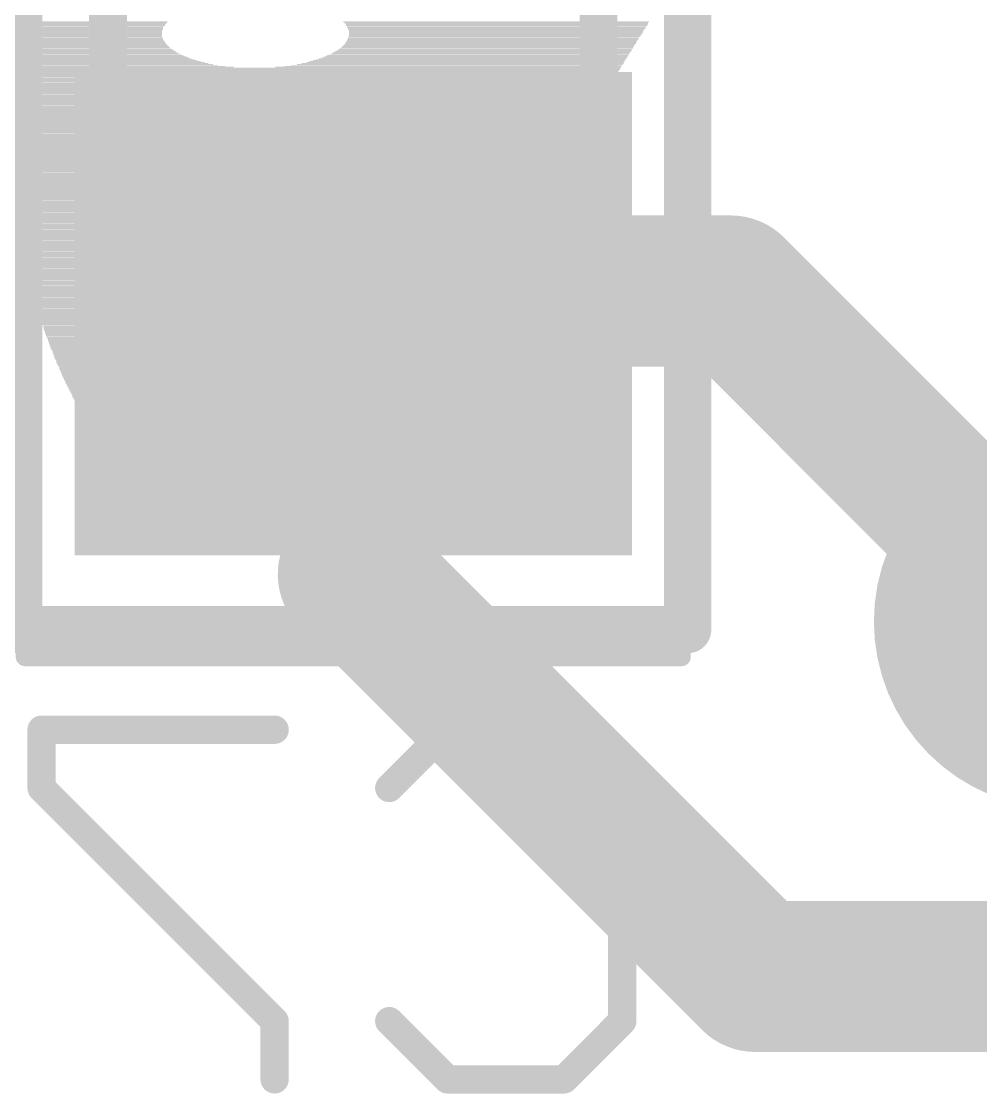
# Model space of a CAD drawing. Extents: x -0.1 to 32.1, y -0.1 to 23.1.
# Drawn here: x 8.124 to 10.705, y 17.272 to 20.156 of the extents above; entities that cross this region are included whole.
import ezdxf

# ---------------------------------------------------------------- set-up
doc = ezdxf.new("R2010")
doc.units = 0
for name, color, linetype in [('16', 132, 'CONTINUOUS'), ('18', 110, 'CONTINUOUS'), ('21', 40, 'CONTINUOUS'), ('22', 6, 'CONTINUOUS'), ('40', 132, 'CONTINUOUS'), ('52', 253, 'CONTINUOUS')]:
    doc.layers.add(name, color=color, linetype=linetype)

# ---------------------------------------------------------------- blocks, each defined once
blk = doc.blocks.new('RECT')
blk.add_solid([(-0.5, -0.5), (0.5, -0.5), (-0.5, 0.5), (0.5, 0.5)])
blk = doc.blocks.new('ROUNDV')
at = {"const_width": 0.5}
blk.add_lwpolyline([(0, -0.25, 1), (0, 0.25, 1), (0, -0.25)], format="xyb", dxfattribs=at)

msp = doc.modelspace()

# ---------------------------------------------------------------- linework, layer by layer
at = {"layer": '16'}
for points, const_width in [([(10.033, 19.431), (9.078, 19.431)], 0.4064), ([(10.922, 18.542), (10.033, 19.431)], 0.4064), ([(9.078, 19.431), (9.017, 19.37)], 0.254), ([(9.017, 19.37), (9.017, 18.669)], 0.254), ([(9.017, 18.669), (10.099, 17.587)], 0.4064), ([(10.099, 17.587), (12.2889, 17.587)], 0.4064)]:
    msp.add_lwpolyline(points, dxfattribs=dict(at, const_width=const_width))
for points, const_width in [([(9.078, 19.5326, 1), (9.078, 19.3294)], 0.2032), ([(10.1048, 19.5028, 1), (9.9612, 19.3592)], 0.2032), ([(10.033, 19.3294, 1), (10.033, 19.5326)], 0.2032), ([(9.1229, 19.3861, 1), (9.0331, 19.4759)], 0.127), ([(9.0805, 19.37, 1), (8.9535, 19.37)], 0.127), ([(8.9721, 19.4149, 1), (9.0619, 19.3251)], 0.127), ([(9.0888, 18.7408, 1), (8.9452, 18.5972)], 0.2032), ([(8.9535, 18.669, 1), (9.0805, 18.669)], 0.127), ([(10.099, 17.6886, 1), (10.099, 17.4854)], 0.2032), ([(10.0272, 17.5152, 1), (10.1708, 17.6588)], 0.2032)]:
    msp.add_lwpolyline(points, format="xyb", dxfattribs=dict(at, const_width=const_width))
at = {"layer": '22'}
for points, const_width in [([(8.117, 22.12), (8.117, 18.52)], 0.127), ([(9.917, 18.52), (9.917, 22.12)], 0.127), ([(8.117, 18.52), (9.917, 18.52)], 0.127), ([(8.8054, 18.2507), (8.1783, 18.2507)], 0.0762), ([(8.1783, 18.2507), (8.1783, 18.0939)], 0.0762), ([(9.1138, 18.0939), (9.2706, 18.2507)], 0.0762), ([(9.2706, 18.2507), (9.5841, 18.2507)], 0.0762), ([(9.5841, 18.2507), (9.7409, 18.0939)], 0.0762), ([(8.1783, 18.0939), (8.8054, 17.4669)], 0.0762), ([(9.7409, 18.0939), (9.7409, 17.4669)], 0.0762), ([(8.8054, 17.4669), (8.8054, 17.3101)], 0.0762), ([(9.2706, 17.3101), (9.1138, 17.4669)], 0.0762), ([(9.7409, 17.4669), (9.5841, 17.3101)], 0.0762), ([(9.5841, 17.3101), (9.2706, 17.3101)], 0.0762)]:
    msp.add_lwpolyline(points, dxfattribs=dict(at, const_width=const_width))
for points, const_width in [([(8.117, 18.5517, 1), (8.117, 18.4883)], 0.0635), ([(9.917, 18.4883, 1), (9.917, 18.5517)], 0.0635), ([(8.0853, 18.52, 1), (8.1488, 18.52)], 0.0635), ([(9.8852, 18.52, 1), (9.9488, 18.52)], 0.0635), ([(8.1783, 18.2698, 1), (8.1783, 18.2317)], 0.0381), ([(8.1974, 18.2507, 1), (8.1593, 18.2507)], 0.0381), ([(8.8054, 18.2317, 1), (8.8054, 18.2698)], 0.0381), ([(9.2706, 18.2698, 1), (9.2706, 18.2317)], 0.0381), ([(9.2841, 18.2372, 1), (9.2571, 18.2642)], 0.0381), ([(9.5976, 18.2642, 1), (9.5707, 18.2372)], 0.0381), ([(9.5841, 18.2317, 1), (9.5841, 18.2698)], 0.0381), ([(8.1918, 18.1074, 1), (8.1648, 18.0805)], 0.0381), ([(8.1593, 18.0939, 1), (8.1974, 18.0939)], 0.0381), ([(9.1004, 18.1074, 1), (9.1273, 18.0805)], 0.0381), ([(9.7599, 18.0939, 1), (9.7218, 18.0939)], 0.0381), ([(9.7274, 18.0805, 1), (9.7544, 18.1074)], 0.0381), ([(8.8244, 17.4669, 1), (8.7863, 17.4669)], 0.0381), ([(8.7919, 17.4534, 1), (8.8189, 17.4803)], 0.0381), ([(9.1273, 17.4803, 1), (9.1004, 17.4534)], 0.0381), ([(9.7218, 17.4669, 1), (9.7599, 17.4669)], 0.0381), ([(9.7544, 17.4534, 1), (9.7274, 17.4803)], 0.0381), ([(9.2706, 17.3292, 1), (9.2706, 17.2911)], 0.0381), ([(9.2571, 17.2966, 1), (9.2841, 17.3236)], 0.0381), ([(9.5707, 17.3236, 1), (9.5976, 17.2966)], 0.0381), ([(9.5841, 17.2911, 1), (9.5841, 17.3292)], 0.0381), ([(8.7863, 17.3101, 1), (8.8244, 17.3101)], 0.0381)]:
    msp.add_lwpolyline(points, format="xyb", dxfattribs=dict(at, const_width=const_width))
at = {"layer": '40', "const_width": 0.0508}
for points in [[(8.134, 22.193), (8.134, 18.447)], [(9.9, 18.447), (9.9, 22.193)], [(8.134, 18.447), (9.9, 18.447)]]:
    msp.add_lwpolyline(points, dxfattribs=at)
at = {"layer": '40', "const_width": 0.0254}
for points in [[(8.134, 18.4597, 1), (8.134, 18.4343)], [(8.1213, 18.447, 1), (8.1467, 18.447)], [(9.8873, 18.447, 1), (9.9127, 18.447)], [(9.9, 18.4343, 1), (9.9, 18.4597)]]:
    msp.add_lwpolyline(points, format="xyb", dxfattribs=at)
at = {"layer": '52', "const_width": 0.1016}
for points in [[(8.357, 19.964), (8.357, 20.701)], [(9.677, 19.939), (9.677, 20.701)]]:
    msp.add_lwpolyline(points, dxfattribs=at)
at = {"layer": '52', "const_width": 0.0508}
for points in [[(8.3316, 19.964, 1), (8.3824, 19.964)], [(9.6516, 19.939, 1), (9.7024, 19.939)]]:
    msp.add_lwpolyline(points, format="xyb", dxfattribs=at)

# ---------------------------------------------------------------- block references
at = {"layer": '16', "xscale": 1.3, "yscale": 1.5, "rotation": 90}
msp.add_blockref('RECT', (9.017, 19.37), dxfattribs=at)
at = {"layer": '18', "xscale": 1.008, "yscale": 1.008}
msp.add_blockref('ROUNDV', (10.922, 18.542), dxfattribs=at)
msp.add_blockref('ROUNDV', (10.922, 18.542), dxfattribs=at)
at = {"layer": '21'}
for p, xscale, yscale in [((7.9869, 20.1548), 1.0616, 0.0024), ((7.987, 20.1523), 1.0566, 0.0026), ((7.9857, 20.1497), 1.054, 0.0024), ((7.9857, 20.1472), 1.049, 0.0026), ((7.9869, 20.1446), 1.0464, 0.0024), ((7.987, 20.1421), 1.0414, 0.0024), ((7.9869, 20.1396), 1.0362, 0.0026), ((7.9882, 20.137), 1.0336, 0.0024), ((7.9882, 20.1345), 1.0336, 0.0026), ((7.9882, 20.1319), 1.0286, 0.0024), ((9.4017, 20.1548), 0.8228, 0.0024), ((9.4017, 20.1523), 0.8178, 0.0026), ((9.403, 20.1497), 0.8152, 0.0024), ((9.403, 20.1472), 0.8102, 0.0026), ((9.403, 20.1446), 0.8102, 0.0024), ((9.403, 20.1421), 0.8052, 0.0024), ((9.4017, 20.1396), 0.8026, 0.0026), ((9.403, 20.137), 0.8, 0.0024), ((9.4017, 20.1345), 0.7974, 0.0026), ((9.4017, 20.1319), 0.7924, 0.0024), ((7.9895, 20.1294), 1.0262, 0.0024), ((7.9895, 20.1269), 1.0262, 0.0026), ((7.9908, 20.1243), 1.0236, 0.0024), ((7.9908, 20.1218), 1.0236, 0.0026), ((7.992, 20.1192), 1.021, 0.0024), ((7.992, 20.1167), 1.021, 0.0024), ((7.9933, 20.1142), 1.0184, 0.0026), ((7.9946, 20.1116), 1.021, 0.0024), ((7.9958, 20.1091), 1.0184, 0.0026), ((7.9958, 20.1065), 1.0184, 0.0024), ((7.9971, 20.104), 1.021, 0.0024), ((7.9996, 20.1015), 1.021, 0.0026), ((9.389, 20.1015), 0.7822, 0.0026), ((9.3916, 20.1065), 0.7824, 0.0024), ((9.3903, 20.104), 0.7798, 0.0024), ((9.3954, 20.1142), 0.7848, 0.0026), ((9.3941, 20.1116), 0.7822, 0.0024), ((9.3941, 20.1091), 0.7822, 0.0026), ((9.4017, 20.1294), 0.7924, 0.0024), ((9.4005, 20.1269), 0.79, 0.0026), ((9.4005, 20.1243), 0.79, 0.0024), ((9.3992, 20.1218), 0.7874, 0.0026), ((9.3979, 20.1192), 0.7848, 0.0024), ((9.3979, 20.1167), 0.7848, 0.0024), ((7.9996, 20.0989), 1.021, 0.0024), ((8.0009, 20.0964), 1.0236, 0.0026), ((8.0022, 20.0938), 1.0262, 0.0024), ((8.0047, 20.0913), 1.026, 0.0024), ((8.006, 20.0888), 1.0286, 0.0026), ((8.0073, 20.0862), 1.0312, 0.0024), ((8.0086, 20.0837), 1.0338, 0.0026), ((8.0111, 20.0811), 1.0388, 0.0024), ((8.0124, 20.0786), 1.0414, 0.0024), ((8.0149, 20.0761), 1.0464, 0.0026), ((8.0162, 20.0735), 1.049, 0.0024), ((9.3636, 20.0735), 0.7974, 0.0024), ((9.3675, 20.0761), 0.795, 0.0026), ((9.37, 20.0786), 0.79, 0.0024), ((9.3725, 20.0811), 0.7898, 0.0024), ((9.3751, 20.0837), 0.79, 0.0026), ((9.3776, 20.0862), 0.7848, 0.0024), ((9.3801, 20.0888), 0.7848, 0.0026), ((9.3814, 20.0913), 0.7822, 0.0024), ((9.3839, 20.0938), 0.7822, 0.0024), ((9.3865, 20.0989), 0.7822, 0.0024), ((9.3865, 20.0964), 0.7822, 0.0026), ((8.0416, 20.0507), 1.11, 0.0026), ((8.0466, 20.0481), 1.12, 0.0024), ((8.0517, 20.0456), 1.1302, 0.0026), ((8.025, 20.0634), 1.0718, 0.0026), ((8.0288, 20.0608), 1.0794, 0.0024), ((8.0314, 20.0583), 1.0846, 0.0026), ((8.0352, 20.0557), 1.0922, 0.0024), ((8.039, 20.0532), 1.0998, 0.0024), ((8.0187, 20.071), 1.054, 0.0026), ((8.0213, 20.0684), 1.0592, 0.0024), ((8.0238, 20.0659), 1.0642, 0.0024), ((9.3179, 20.0456), 0.8534, 0.0026), ((9.323, 20.0481), 0.8484, 0.0024), ((9.3281, 20.0507), 0.8382, 0.0026), ((9.3331, 20.0532), 0.833, 0.0024), ((9.3382, 20.0557), 0.828, 0.0024), ((9.3421, 20.0583), 0.8204, 0.0026), ((9.3471, 20.0608), 0.8152, 0.0024), ((9.351, 20.0634), 0.8128, 0.0026), ((9.3535, 20.0659), 0.8078, 0.0024), ((9.3586, 20.0684), 0.8026, 0.0024), ((9.3598, 20.071), 0.8, 0.0026), ((8.0556, 20.043), 1.143, 0.0024), ((8.0619, 20.0405), 1.1556, 0.0024), ((8.0683, 20.038), 1.1684, 0.0026), ((8.4099, 20.0354), 0.5258, 0.0024), ((8.4251, 20.0329), 0.541, 0.0026), ((8.9483, 20.0303), 1.5772, 0.0024), ((8.9483, 20.0278), 1.5722, 0.0024), ((8.9484, 20.0253), 1.5672, 0.0026), ((8.9496, 20.0227), 1.5646, 0.0024), ((8.9496, 20.0202), 1.5594, 0.0026), ((8.9509, 20.0176), 1.557, 0.0024), ((8.9496, 20.0151), 1.5544, 0.0024), ((9.2722, 20.0329), 0.9296, 0.0026), ((9.2862, 20.0354), 0.9068, 0.0024), ((9.2951, 20.038), 0.889, 0.0026), ((9.3039, 20.0405), 0.8762, 0.0024), ((9.3116, 20.043), 0.8662, 0.0024), ((8.9496, 20.0126), 1.5494, 0.0026), ((8.9496, 20.01), 1.5494, 0.0024), ((8.9496, 20.0075), 1.5442, 0.0026), ((8.9484, 20.0049), 1.5418, 0.0024), ((8.9484, 20.0024), 1.5418, 0.0024), ((8.9471, 19.9999), 1.5392, 0.0026), ((8.9483, 19.9973), 1.5366, 0.0024), ((8.9471, 19.9948), 1.5342, 0.0026), ((8.9458, 19.9922), 1.5316, 0.0024), ((8.9458, 19.9897), 1.5316, 0.0024), ((8.9445, 19.9872), 1.529, 0.0026), ((8.9318, 19.9567), 1.5188, 0.0026), ((8.9356, 19.9668), 1.5214, 0.0024), ((8.9356, 19.9643), 1.5214, 0.0024), ((8.9344, 19.9618), 1.519, 0.0026), ((8.9344, 19.9592), 1.519, 0.0024), ((8.9407, 19.9795), 1.5264, 0.0024), ((8.9407, 19.977), 1.5264, 0.0024), ((8.9395, 19.9745), 1.524, 0.0026), ((8.9395, 19.9719), 1.524, 0.0024), ((8.9382, 19.9694), 1.5214, 0.0026), ((8.9445, 19.9846), 1.529, 0.0024), ((8.9433, 19.9821), 1.5266, 0.0026), ((8.2752, 19.9313), 0.226, 0.0026), ((8.274, 19.9287), 0.2236, 0.0024), ((8.2803, 19.9364), 0.231, 0.0026), ((8.2778, 19.9338), 0.226, 0.0024), ((8.9242, 19.9414), 1.5138, 0.0024), ((8.2854, 19.9389), 0.2362, 0.0024), ((8.928, 19.9491), 1.5162, 0.0026), ((8.9268, 19.9465), 1.5138, 0.0024), ((8.9268, 19.944), 1.5138, 0.0026), ((8.9306, 19.9541), 1.5164, 0.0024), ((8.9306, 19.9516), 1.5164, 0.0024), ((9.0512, 19.9389), 1.2598, 0.0024), ((9.0537, 19.9364), 1.2496, 0.0026), ((9.055, 19.9338), 1.242, 0.0024), ((9.0576, 19.9313), 1.237, 0.0026), ((9.0575, 19.9287), 1.2318, 0.0024), ((8.2575, 19.9008), 0.221, 0.0024), ((8.26, 19.9059), 0.221, 0.0026), ((8.2587, 19.9033), 0.2184, 0.0024), ((8.2626, 19.911), 0.221, 0.0026), ((8.2613, 19.9084), 0.2184, 0.0024), ((8.2638, 19.9135), 0.2184, 0.0024), ((8.2664, 19.9186), 0.2184, 0.0026), ((8.2664, 19.916), 0.2184, 0.0024), ((8.2702, 19.9237), 0.221, 0.0026), ((8.2689, 19.9211), 0.2184, 0.0024), ((8.2727, 19.9262), 0.221, 0.0024), ((9.0601, 19.9262), 1.2268, 0.0024), ((9.0601, 19.9237), 1.2216, 0.0026), ((9.0601, 19.9211), 1.2166, 0.0024), ((9.0614, 19.9186), 1.2142, 0.0026), ((9.0614, 19.916), 1.209, 0.0024), ((9.0626, 19.9135), 1.2064, 0.0024), ((9.0627, 19.911), 1.2014, 0.0026), ((9.0626, 19.9084), 1.1962, 0.0024), ((9.0639, 19.9059), 1.1938, 0.0026), ((9.0639, 19.9033), 1.1886, 0.0024), ((9.0652, 19.9008), 1.1862, 0.0024), ((8.2448, 19.8729), 0.2312, 0.0026), ((8.2448, 19.8703), 0.2312, 0.0024), ((8.2461, 19.8754), 0.2286, 0.0024), ((8.2486, 19.8805), 0.2286, 0.0026), ((8.2473, 19.8779), 0.226, 0.0024), ((8.2498, 19.883), 0.226, 0.0024), ((8.2511, 19.8881), 0.2234, 0.0024), ((8.2511, 19.8856), 0.2234, 0.0026), ((8.2536, 19.8932), 0.2234, 0.0026), ((8.2536, 19.8906), 0.2234, 0.0024), ((8.2549, 19.8957), 0.2208, 0.0024), ((8.2575, 19.8983), 0.221, 0.0026), ((9.0652, 19.8983), 1.181, 0.0026), ((9.0652, 19.8957), 1.176, 0.0024), ((9.0652, 19.8932), 1.176, 0.0026), ((9.0652, 19.8906), 1.171, 0.0024), ((9.0665, 19.8881), 1.1684, 0.0024), ((9.0652, 19.8856), 1.1658, 0.0026), ((9.0652, 19.883), 1.1608, 0.0024), ((9.0665, 19.8805), 1.1582, 0.0026), ((9.0665, 19.8779), 1.1532, 0.0024), ((9.0665, 19.8754), 1.1532, 0.0024), ((9.0664, 19.8729), 1.148, 0.0026), ((9.0652, 19.8703), 1.1456, 0.0024), ((8.2333, 19.8449), 0.2488, 0.0024), ((8.2321, 19.8424), 0.2464, 0.0026), ((8.2346, 19.8475), 0.2464, 0.0026), ((8.2359, 19.85), 0.2438, 0.0024), ((8.2371, 19.8551), 0.2412, 0.0026), ((8.2371, 19.8525), 0.2412, 0.0024), ((8.2384, 19.8576), 0.2386, 0.0024), ((8.2397, 19.8602), 0.2362, 0.0026), ((8.2409, 19.8652), 0.2336, 0.0024), ((8.2409, 19.8627), 0.2336, 0.0024), ((8.2435, 19.8678), 0.2336, 0.0026), ((9.0665, 19.8678), 1.143, 0.0026), ((9.0664, 19.8652), 1.1378, 0.0024), ((9.0664, 19.8627), 1.1378, 0.0024), ((9.0665, 19.8602), 1.1328, 0.0026), ((9.0652, 19.8576), 1.1302, 0.0024), ((9.0665, 19.8551), 1.1278, 0.0026), ((9.0664, 19.8525), 1.1226, 0.0024), ((9.0664, 19.85), 1.1226, 0.0024), ((9.0665, 19.8475), 1.1176, 0.0026), ((9.0652, 19.8449), 1.115, 0.0024), ((9.0664, 19.8424), 1.1124, 0.0026), ((8.2194, 19.8144), 0.2718, 0.0024), ((8.2206, 19.817), 0.2692, 0.0026), ((8.2219, 19.8195), 0.2666, 0.0024), ((8.2232, 19.8221), 0.2642, 0.0026), ((8.2245, 19.8246), 0.2616, 0.0024), ((8.2257, 19.8271), 0.259, 0.0024), ((8.227, 19.8322), 0.2566, 0.0024), ((8.227, 19.8297), 0.2566, 0.0026), ((8.2283, 19.8348), 0.254, 0.0026), ((8.2295, 19.8373), 0.2514, 0.0024), ((8.2308, 19.8398), 0.2488, 0.0024), ((9.0652, 19.8398), 1.11, 0.0024), ((9.0652, 19.8373), 1.1048, 0.0024), ((9.0652, 19.8348), 1.1048, 0.0026), ((9.0652, 19.8322), 1.0998, 0.0024), ((9.0639, 19.8297), 1.0972, 0.0026), ((9.0652, 19.8271), 1.0948, 0.0024), ((9.0639, 19.8246), 1.0922, 0.0024), ((9.0639, 19.8221), 1.087, 0.0026), ((9.0639, 19.8195), 1.087, 0.0024), ((9.0639, 19.817), 1.082, 0.0026), ((9.0626, 19.8144), 1.0794, 0.0024), ((8.2067, 19.784), 0.3022, 0.0026), ((8.2079, 19.7865), 0.2996, 0.0024), ((8.2092, 19.789), 0.2972, 0.0024), ((8.2092, 19.7916), 0.292, 0.0026), ((8.2105, 19.7941), 0.2896, 0.0024), ((8.2118, 19.7967), 0.287, 0.0026), ((8.213, 19.7992), 0.2844, 0.0024), ((8.2143, 19.8017), 0.282, 0.0024), ((8.2156, 19.8043), 0.2794, 0.0026), ((8.2168, 19.8068), 0.2768, 0.0024), ((8.2181, 19.8119), 0.2742, 0.0024), ((8.2181, 19.8094), 0.2742, 0.0026), ((9.0639, 19.8119), 1.0768, 0.0024), ((9.0627, 19.8094), 1.0744, 0.0026), ((9.0614, 19.8068), 1.0718, 0.0024), ((9.0614, 19.8043), 1.0668, 0.0026), ((9.0614, 19.8017), 1.0668, 0.0024), ((9.0614, 19.7992), 1.0618, 0.0024), ((8.6804, 19.7967), 0.2998, 0.0026), ((8.6816, 19.7941), 0.3022, 0.0024), ((8.6842, 19.7916), 0.3022, 0.0026), ((8.6842, 19.789), 0.3022, 0.0024), ((8.6867, 19.7865), 0.3022, 0.0024), ((8.688, 19.784), 0.3048, 0.0026), ((9.2125, 19.7967), 0.7544, 0.0026), ((9.2138, 19.7941), 0.7468, 0.0024), ((9.215, 19.7916), 0.739, 0.0026), ((9.2163, 19.789), 0.7366, 0.0024), ((9.2176, 19.7865), 0.729, 0.0024), ((9.2189, 19.784), 0.7214, 0.0026), ((8.194, 19.756), 0.3328, 0.0024), ((8.1953, 19.7586), 0.3302, 0.0026), ((8.1965, 19.7611), 0.3276, 0.0024), ((8.1965, 19.7636), 0.3226, 0.0024), ((8.1978, 19.7662), 0.32, 0.0026), ((8.199, 19.7687), 0.3174, 0.0024), ((8.2003, 19.7713), 0.3148, 0.0026), ((8.2016, 19.7738), 0.3124, 0.0024), ((8.2028, 19.7763), 0.3098, 0.0024), ((8.2041, 19.7789), 0.3072, 0.0026), ((8.2054, 19.7814), 0.3048, 0.0024), ((8.688, 19.7814), 0.3048, 0.0024), ((8.6906, 19.7789), 0.3048, 0.0026), ((8.6906, 19.7763), 0.3048, 0.0024), ((8.6918, 19.7738), 0.3072, 0.0024), ((8.6931, 19.7713), 0.3048, 0.0026), ((8.6943, 19.7687), 0.3072, 0.0024), ((8.6969, 19.7662), 0.3074, 0.0026), ((8.6969, 19.7636), 0.3074, 0.0024), ((8.6981, 19.7611), 0.3098, 0.0024), ((8.6994, 19.7586), 0.3072, 0.0026), ((8.7007, 19.756), 0.3098, 0.0024), ((9.2201, 19.7814), 0.7136, 0.0024), ((9.2214, 19.7789), 0.706, 0.0026), ((9.2226, 19.7763), 0.6984, 0.0024), ((9.2239, 19.7738), 0.6908, 0.0024), ((9.2252, 19.7713), 0.6832, 0.0026), ((9.2277, 19.7687), 0.673, 0.0024), ((9.229, 19.7662), 0.6654, 0.0026), ((9.2303, 19.7636), 0.6578, 0.0024), ((9.2316, 19.7611), 0.6502, 0.0024), ((9.2328, 19.7586), 0.6426, 0.0026), ((9.2341, 19.756), 0.635, 0.0024), ((8.18, 19.7281), 0.3708, 0.0026), ((8.18, 19.7306), 0.3658, 0.0024), ((8.1813, 19.7332), 0.3632, 0.0026), ((8.1825, 19.7357), 0.3606, 0.0024), ((8.1851, 19.7382), 0.3556, 0.0024), ((8.1863, 19.7408), 0.353, 0.0026), ((8.1876, 19.7433), 0.3504, 0.0024), ((8.1876, 19.7459), 0.3454, 0.0026), ((8.1889, 19.7484), 0.3428, 0.0024), ((8.1902, 19.7509), 0.3404, 0.0024), ((8.1914, 19.7535), 0.3378, 0.0026), ((8.7007, 19.7535), 0.3098, 0.0026), ((8.7032, 19.7509), 0.3098, 0.0024), ((8.7032, 19.7484), 0.3098, 0.0024), ((8.7045, 19.7459), 0.3124, 0.0026), ((8.7045, 19.7433), 0.3124, 0.0024), ((8.7071, 19.7408), 0.3124, 0.0026), ((8.7071, 19.7382), 0.3124, 0.0024), ((8.7083, 19.7357), 0.3148, 0.0024), ((8.7096, 19.7332), 0.3124, 0.0026), ((8.7109, 19.7306), 0.315, 0.0024), ((8.7109, 19.7281), 0.315, 0.0026), ((9.2354, 19.7535), 0.6274, 0.0026), ((9.2366, 19.7509), 0.6196, 0.0024), ((9.2392, 19.7484), 0.6096, 0.0024), ((9.2405, 19.7459), 0.602, 0.0026), ((9.2417, 19.7433), 0.5942, 0.0024), ((9.243, 19.7408), 0.5868, 0.0026), ((9.2443, 19.7382), 0.574, 0.0024), ((9.2455, 19.7357), 0.5664, 0.0024), ((9.2481, 19.7332), 0.5562, 0.0026), ((9.248, 19.7306), 0.546, 0.0024), ((9.2493, 19.7281), 0.5384, 0.0026), ((8.1609, 19.6976), 0.419, 0.0024), ((8.1622, 19.7001), 0.4164, 0.0024), ((8.1647, 19.7027), 0.4114, 0.0026), ((8.166, 19.7052), 0.4088, 0.0024), ((8.1673, 19.7078), 0.4012, 0.0026), ((8.1686, 19.7103), 0.3988, 0.0024), ((8.1711, 19.7128), 0.3936, 0.0024), ((8.1724, 19.7154), 0.3912, 0.0026), ((8.1724, 19.7179), 0.386, 0.0024), ((8.1749, 19.7205), 0.381, 0.0026), ((8.1762, 19.723), 0.3784, 0.0024), ((8.1774, 19.7255), 0.3758, 0.0024), ((8.7121, 19.7255), 0.3174, 0.0024), ((8.7134, 19.723), 0.315, 0.0024), ((8.7146, 19.7205), 0.3174, 0.0026), ((8.7146, 19.7179), 0.3174, 0.0024), ((8.7172, 19.7154), 0.3174, 0.0026), ((8.7172, 19.7128), 0.3174, 0.0024), ((8.7185, 19.7103), 0.32, 0.0024), ((8.7185, 19.7078), 0.32, 0.0026), ((8.721, 19.7052), 0.32, 0.0024), ((8.721, 19.7027), 0.32, 0.0026), ((8.7223, 19.7001), 0.3226, 0.0024), ((8.7223, 19.6976), 0.3226, 0.0024), ((9.2519, 19.7255), 0.5284, 0.0024), ((9.2519, 19.723), 0.5182, 0.0024), ((9.2544, 19.7205), 0.508, 0.0026), ((9.2557, 19.7179), 0.4952, 0.0024), ((9.2569, 19.7154), 0.4876, 0.0026), ((9.2582, 19.7128), 0.4748, 0.0024), ((9.2608, 19.7103), 0.4648, 0.0024), ((9.2608, 19.7078), 0.4546, 0.0026), ((9.262, 19.7052), 0.4418, 0.0024), ((9.2633, 19.7027), 0.4292, 0.0026), ((9.2658, 19.7001), 0.419, 0.0024), ((9.2671, 19.6976), 0.4064, 0.0024), ((8.1368, 19.6697), 0.4826, 0.0026), ((8.1406, 19.6722), 0.4748, 0.0024), ((8.1431, 19.6747), 0.4698, 0.0024), ((8.1444, 19.6773), 0.4622, 0.0026), ((8.147, 19.6798), 0.4572, 0.0024), ((8.1495, 19.6824), 0.452, 0.0026), ((8.1508, 19.6849), 0.4444, 0.0024), ((8.1533, 19.6874), 0.4394, 0.0024), ((8.1559, 19.69), 0.4344, 0.0026), ((8.1572, 19.6925), 0.4318, 0.0024), ((8.1584, 19.6951), 0.4242, 0.0026), ((8.7248, 19.6951), 0.3224, 0.0026), ((8.7248, 19.6925), 0.3224, 0.0024), ((8.7261, 19.69), 0.325, 0.0026), ((8.7261, 19.6874), 0.325, 0.0024), ((8.7274, 19.6849), 0.3276, 0.0024), ((8.7286, 19.6824), 0.325, 0.0026), ((8.7299, 19.6798), 0.3276, 0.0024), ((8.7299, 19.6773), 0.3276, 0.0026), ((8.7312, 19.6747), 0.3302, 0.0024), ((8.7324, 19.6722), 0.3276, 0.0024), ((8.7337, 19.6697), 0.3302, 0.0026), ((9.2684, 19.6951), 0.3936, 0.0026), ((9.2697, 19.6925), 0.381, 0.0024), ((9.2709, 19.69), 0.3632, 0.0026), ((9.2722, 19.6874), 0.3504, 0.0024), ((9.2747, 19.6849), 0.3352, 0.0024), ((9.2747, 19.6824), 0.32, 0.0026), ((9.276, 19.6798), 0.3022, 0.0024), ((9.2773, 19.6773), 0.2844, 0.0026), ((9.2798, 19.6747), 0.264, 0.0024), ((9.2811, 19.6722), 0.2464, 0.0024), ((9.2823, 19.6697), 0.2234, 0.0026), ((7.7774, 19.6417), 1.2166, 0.0024), ((7.7787, 19.6468), 1.2142, 0.0024), ((7.7787, 19.6443), 1.2142, 0.0026), ((7.7787, 19.6544), 1.209, 0.0024), ((7.7787, 19.6519), 1.209, 0.0026), ((7.7787, 19.6493), 1.209, 0.0024), ((7.7799, 19.657), 1.2064, 0.0026), ((8.1229, 19.6595), 0.5156, 0.0024), ((8.1279, 19.662), 0.5054, 0.0024), ((8.1317, 19.6646), 0.4978, 0.0026), ((8.1343, 19.6671), 0.4876, 0.0024), ((8.7337, 19.6671), 0.3302, 0.0024), ((8.735, 19.6646), 0.3328, 0.0026), ((8.735, 19.662), 0.3328, 0.0024), ((8.7362, 19.6595), 0.3352, 0.0024), ((8.7375, 19.657), 0.3326, 0.0026), ((8.7388, 19.6544), 0.3352, 0.0024), ((8.7388, 19.6519), 0.3352, 0.0026), ((8.7388, 19.6493), 0.3352, 0.0024), ((8.7401, 19.6468), 0.3378, 0.0024), ((8.7401, 19.6443), 0.3378, 0.0026), ((8.7426, 19.6417), 0.3378, 0.0024), ((9.2836, 19.6671), 0.1954, 0.0024), ((9.2849, 19.6646), 0.1676, 0.0026), ((9.2862, 19.662), 0.1346, 0.0024), ((9.2887, 19.6595), 0.0838, 0.0024), ((7.7761, 19.6112), 1.2394, 0.0024), ((7.7774, 19.6163), 1.237, 0.0024), ((7.7774, 19.6138), 1.237, 0.0026), ((7.7774, 19.6239), 1.2318, 0.0024), ((7.7774, 19.6214), 1.2318, 0.0024), ((7.7774, 19.6189), 1.2318, 0.0026), ((7.7774, 19.629), 1.2268, 0.0024), ((7.7774, 19.6265), 1.2268, 0.0026), ((7.7774, 19.6366), 1.2216, 0.0024), ((7.7774, 19.6341), 1.2216, 0.0024), ((7.7787, 19.6316), 1.2242, 0.0026), ((7.7787, 19.6392), 1.2192, 0.0026), ((8.7426, 19.6392), 0.3378, 0.0026), ((8.7439, 19.6366), 0.3404, 0.0024), ((8.7439, 19.6341), 0.3404, 0.0024), ((8.7451, 19.6316), 0.3428, 0.0026), ((8.7451, 19.629), 0.3428, 0.0024), ((8.7464, 19.6265), 0.3454, 0.0026), ((8.7477, 19.6239), 0.3428, 0.0024), ((8.749, 19.6214), 0.3454, 0.0024), ((8.749, 19.6189), 0.3454, 0.0026), ((8.7502, 19.6163), 0.3478, 0.0024), ((8.7502, 19.6138), 0.3478, 0.0026), ((8.7515, 19.6112), 0.3504, 0.0024), ((7.7774, 19.5884), 1.2572, 0.0026), ((7.7774, 19.5858), 1.2572, 0.0024), ((7.7787, 19.5833), 1.2598, 0.0024), ((7.7774, 19.596), 1.2522, 0.0024), ((7.7774, 19.5935), 1.2522, 0.0026), ((7.7787, 19.5909), 1.2548, 0.0024), ((7.7774, 19.6036), 1.247, 0.0024), ((7.7774, 19.6011), 1.247, 0.0026), ((7.7774, 19.5985), 1.247, 0.0024), ((7.7774, 19.6087), 1.242, 0.0024), ((7.7774, 19.6062), 1.242, 0.0026), ((8.7515, 19.6087), 0.3504, 0.0024), ((8.7515, 19.6062), 0.3504, 0.0026), ((8.7528, 19.6036), 0.353, 0.0024), ((8.7528, 19.6011), 0.353, 0.0026), ((8.7541, 19.5985), 0.3556, 0.0024), ((8.7541, 19.596), 0.3556, 0.0024), ((8.7566, 19.5935), 0.3556, 0.0026), ((8.7566, 19.5909), 0.3556, 0.0024), ((8.7578, 19.5884), 0.358, 0.0026), ((8.7578, 19.5858), 0.358, 0.0024), ((8.7591, 19.5833), 0.3606, 0.0024), ((7.7799, 19.5579), 1.2826, 0.0024), ((7.7799, 19.5554), 1.2826, 0.0026), ((7.7787, 19.5655), 1.275, 0.0024), ((7.78, 19.563), 1.2776, 0.0026), ((7.78, 19.5604), 1.2776, 0.0024), ((7.7787, 19.5731), 1.27, 0.0024), ((7.7787, 19.5706), 1.27, 0.0024), ((7.7799, 19.5681), 1.2724, 0.0026), ((7.7774, 19.5808), 1.2624, 0.0026), ((7.7787, 19.5782), 1.265, 0.0024), ((7.7787, 19.5757), 1.265, 0.0026), ((8.7591, 19.5808), 0.3606, 0.0026), ((8.7604, 19.5782), 0.3632, 0.0024), ((8.7604, 19.5757), 0.3632, 0.0026), ((8.7604, 19.5731), 0.3632, 0.0024), ((8.7617, 19.5706), 0.3658, 0.0024), ((8.7617, 19.5681), 0.3658, 0.0026), ((8.7629, 19.5655), 0.3682, 0.0024), ((8.7629, 19.563), 0.3682, 0.0026), ((8.7642, 19.5604), 0.3708, 0.0024), ((8.7642, 19.5579), 0.3708, 0.0024), ((8.7655, 19.5554), 0.3734, 0.0026), ((7.7838, 19.53), 1.3056, 0.0026), ((7.7812, 19.5401), 1.2954, 0.0024), ((7.7825, 19.5376), 1.298, 0.0026), ((7.7825, 19.535), 1.298, 0.0024), ((7.7837, 19.5325), 1.3004, 0.0024), ((7.7812, 19.5477), 1.2902, 0.0024), ((7.7812, 19.5452), 1.2902, 0.0024), ((7.7825, 19.5427), 1.2928, 0.0026), ((7.7812, 19.5528), 1.2852, 0.0024), ((7.7812, 19.5503), 1.2852, 0.0026), ((8.2816, 19.5274), 0.3098, 0.0024), ((8.2829, 19.5249), 0.3124, 0.0026), ((8.7693, 19.5249), 0.3912, 0.0026), ((8.7655, 19.5503), 0.3784, 0.0026), ((8.7655, 19.5477), 0.3784, 0.0024), ((8.7655, 19.5452), 0.3784, 0.0024), ((8.7668, 19.5427), 0.381, 0.0026), ((8.7668, 19.5401), 0.381, 0.0024), ((8.768, 19.5376), 0.3834, 0.0026), ((8.768, 19.535), 0.3834, 0.0024), ((8.7693, 19.5325), 0.386, 0.0024), ((8.7693, 19.53), 0.386, 0.0026), ((8.7706, 19.5274), 0.3886, 0.0024), ((8.7655, 19.5528), 0.3734, 0.0024), ((8.2829, 19.5223), 0.3124, 0.0024), ((8.2854, 19.5198), 0.3124, 0.0024), ((8.2867, 19.5173), 0.315, 0.0026), ((8.2867, 19.5147), 0.315, 0.0024), ((8.2879, 19.5122), 0.3174, 0.0026), ((8.2905, 19.5096), 0.3174, 0.0024), ((8.2905, 19.5071), 0.3174, 0.0024), ((8.2918, 19.5046), 0.32, 0.0026), ((8.293, 19.502), 0.3224, 0.0024), ((8.2956, 19.4995), 0.3226, 0.0026), ((8.2956, 19.4969), 0.3226, 0.0024), ((8.7718, 19.502), 0.4064, 0.0024), ((8.7731, 19.4995), 0.409, 0.0026), ((8.7731, 19.4969), 0.409, 0.0024), ((8.7706, 19.5122), 0.3988, 0.0026), ((8.7718, 19.5096), 0.4012, 0.0024), ((8.7718, 19.5071), 0.4012, 0.0024), ((8.7731, 19.5046), 0.4038, 0.0026), ((8.7705, 19.5223), 0.3936, 0.0024), ((8.7705, 19.5198), 0.3936, 0.0024), ((8.7705, 19.5173), 0.3936, 0.0026), ((8.7718, 19.5147), 0.3962, 0.0024), ((8.2968, 19.4944), 0.325, 0.0024), ((8.2981, 19.4919), 0.3276, 0.0026), ((8.3006, 19.4893), 0.3276, 0.0024), ((8.3019, 19.4868), 0.3302, 0.0026), ((8.3032, 19.4842), 0.3328, 0.0024), ((8.3032, 19.4817), 0.3328, 0.0024), ((8.3057, 19.4792), 0.3326, 0.0026), ((8.307, 19.4766), 0.3352, 0.0024), ((8.3083, 19.4741), 0.3378, 0.0026), ((8.3095, 19.4715), 0.3402, 0.0024), ((8.3133, 19.469), 0.3428, 0.0024), ((8.3146, 19.4665), 0.3454, 0.0026), ((8.7706, 19.4665), 0.4394, 0.0026), ((8.7718, 19.469), 0.4368, 0.0024), ((8.7718, 19.4715), 0.4318, 0.0024), ((8.7731, 19.4766), 0.4292, 0.0024), ((8.7731, 19.4741), 0.4292, 0.0026), ((8.7731, 19.4817), 0.4242, 0.0024), ((8.7731, 19.4792), 0.4242, 0.0026), ((8.7731, 19.4868), 0.419, 0.0026), ((8.7731, 19.4842), 0.419, 0.0024), ((8.7731, 19.4944), 0.414, 0.0024), ((8.7731, 19.4919), 0.414, 0.0026), ((8.7731, 19.4893), 0.414, 0.0024), ((8.3159, 19.4639), 0.348, 0.0024), ((8.3197, 19.4614), 0.3504, 0.0026), ((8.321, 19.4588), 0.353, 0.0024), ((8.3235, 19.4563), 0.358, 0.0024), ((8.3273, 19.4538), 0.3656, 0.0026), ((8.5724, 19.4512), 0.8508, 0.0024), ((8.5724, 19.4487), 0.8508, 0.0026), ((8.5724, 19.4461), 0.8508, 0.0024), ((8.5749, 19.4436), 0.8508, 0.0024), ((8.5749, 19.4411), 0.8508, 0.0026), ((8.5762, 19.4385), 0.8534, 0.0024), ((8.7642, 19.4538), 0.4622, 0.0026), ((8.768, 19.4563), 0.4546, 0.0024), ((8.7693, 19.4588), 0.4522, 0.0024), ((8.7693, 19.4614), 0.447, 0.0026), ((8.7705, 19.4639), 0.4444, 0.0024), ((8.5762, 19.436), 0.8534, 0.0026), ((8.5775, 19.4334), 0.8508, 0.0024), ((8.5788, 19.4309), 0.8534, 0.0024), ((8.5788, 19.4284), 0.8534, 0.0026), ((8.58, 19.4258), 0.8508, 0.0024), ((8.5813, 19.4233), 0.8534, 0.0026), ((8.5813, 19.4207), 0.8534, 0.0024), ((8.5813, 19.4182), 0.8534, 0.0024), ((8.5839, 19.4157), 0.8534, 0.0026), ((8.5839, 19.4131), 0.8534, 0.0024), ((8.5839, 19.4106), 0.8534, 0.0026), ((8.5864, 19.408), 0.8534, 0.0024), ((8.5864, 19.4055), 0.8534, 0.0024), ((8.5864, 19.403), 0.8534, 0.0026), ((8.5889, 19.4004), 0.8534, 0.0024), ((8.5889, 19.3979), 0.8534, 0.0026), ((8.5889, 19.3953), 0.8534, 0.0024), ((8.5902, 19.3928), 0.856, 0.0024), ((8.5915, 19.3903), 0.8534, 0.0026), ((8.5915, 19.3877), 0.8534, 0.0024), ((8.5928, 19.3852), 0.856, 0.0026), ((8.594, 19.3826), 0.8534, 0.0024), ((8.594, 19.3801), 0.8534, 0.0024), ((8.594, 19.3776), 0.8534, 0.0026), ((8.5966, 19.375), 0.8534, 0.0024), ((8.5966, 19.3725), 0.8534, 0.0026), ((8.5966, 19.3699), 0.8534, 0.0024), ((8.5991, 19.3674), 0.8534, 0.0024), ((8.5991, 19.3649), 0.8534, 0.0026), ((8.5991, 19.3623), 0.8534, 0.0024), ((8.6003, 19.3598), 0.8508, 0.0026), ((8.6016, 19.3572), 0.8534, 0.0024), ((8.6016, 19.3547), 0.8534, 0.0024), ((8.6029, 19.3522), 0.8508, 0.0026), ((8.6029, 19.3496), 0.8508, 0.0024), ((8.6042, 19.3471), 0.8534, 0.0026), ((8.6054, 19.3445), 0.8508, 0.0024), ((8.6054, 19.342), 0.8508, 0.0024), ((8.6054, 19.3395), 0.8508, 0.0026), ((8.608, 19.3369), 0.8508, 0.0024), ((8.608, 19.3344), 0.8508, 0.0026), ((8.608, 19.3318), 0.8508, 0.0024), ((8.6093, 19.3293), 0.8484, 0.0024), ((8.6093, 19.3268), 0.8484, 0.0026), ((8.6105, 19.3242), 0.8508, 0.0024), ((8.6118, 19.3217), 0.8484, 0.0026), ((8.6118, 19.3191), 0.8484, 0.0024), ((8.6118, 19.3166), 0.8484, 0.0024), ((8.6131, 19.3141), 0.8458, 0.0026), ((8.6143, 19.3115), 0.8482, 0.0024), ((8.6143, 19.309), 0.8482, 0.0026), ((8.6156, 19.3064), 0.8458, 0.0024), ((8.6156, 19.3039), 0.8458, 0.0024), ((8.6169, 19.3014), 0.8432, 0.0026), ((8.6169, 19.2988), 0.8432, 0.0024), ((8.6182, 19.2963), 0.8458, 0.0026), ((8.6194, 19.2937), 0.8432, 0.0024), ((8.6194, 19.2912), 0.8432, 0.0024), ((8.6194, 19.2887), 0.8432, 0.0026), ((8.6207, 19.2861), 0.8408, 0.0024), ((8.6207, 19.2836), 0.8408, 0.0026), ((8.622, 19.281), 0.8382, 0.0024), ((8.6232, 19.2785), 0.8406, 0.0024), ((8.6232, 19.276), 0.8406, 0.0026), ((8.6245, 19.2734), 0.8382, 0.0024), ((8.6245, 19.2709), 0.8382, 0.0026), ((8.6258, 19.2683), 0.8356, 0.0024), ((8.6258, 19.2658), 0.8356, 0.0024), ((8.6258, 19.2633), 0.8356, 0.0026), ((8.627, 19.2607), 0.833, 0.0024), ((8.6283, 19.2582), 0.8356, 0.0026), ((8.6296, 19.2556), 0.8332, 0.0024), ((8.6296, 19.2531), 0.8332, 0.0024), ((8.6296, 19.2506), 0.8332, 0.0026), ((8.6309, 19.248), 0.8306, 0.0024), ((8.6309, 19.2455), 0.8306, 0.0026), ((8.6321, 19.2429), 0.828, 0.0024), ((8.6321, 19.2404), 0.828, 0.0024), ((8.6321, 19.2379), 0.828, 0.0026), ((8.6334, 19.2353), 0.8254, 0.0024), ((8.6334, 19.2328), 0.8254, 0.0026), ((8.6347, 19.2302), 0.823, 0.0024), ((8.6347, 19.2277), 0.823, 0.0024), ((8.6359, 19.2252), 0.8204, 0.0026), ((8.6359, 19.2226), 0.8204, 0.0024), ((8.6359, 19.2201), 0.8204, 0.0026), ((8.6385, 19.2175), 0.8204, 0.0024), ((8.6385, 19.215), 0.8204, 0.0024), ((8.6397, 19.2125), 0.8178, 0.0026), ((8.6397, 19.2099), 0.8178, 0.0024), ((8.641, 19.2074), 0.8152, 0.0026), ((8.641, 19.2048), 0.8152, 0.0024), ((8.641, 19.2023), 0.8152, 0.0024), ((8.6423, 19.1998), 0.8128, 0.0026), ((8.6423, 19.1972), 0.8128, 0.0024), ((8.6435, 19.1947), 0.8102, 0.0026), ((8.6435, 19.1921), 0.8102, 0.0024), ((8.6448, 19.1896), 0.8076, 0.0024), ((8.6448, 19.1871), 0.8076, 0.0026), ((8.6461, 19.1845), 0.8052, 0.0024), ((8.6448, 19.182), 0.8026, 0.0026), ((8.6461, 19.1794), 0.8, 0.0024), ((8.6461, 19.1769), 0.8, 0.0024), ((8.6474, 19.1744), 0.7976, 0.0026), ((8.6474, 19.1718), 0.7976, 0.0024), ((8.6486, 19.1693), 0.795, 0.0026), ((8.6486, 19.1667), 0.795, 0.0024), ((8.6499, 19.1642), 0.7924, 0.0024), ((8.6499, 19.1617), 0.7924, 0.0026), ((8.6512, 19.1591), 0.79, 0.0024), ((8.6512, 19.1566), 0.79, 0.0026), ((8.6525, 19.154), 0.7874, 0.0024), ((8.6525, 19.1515), 0.7874, 0.0024), ((8.6537, 19.149), 0.7848, 0.0026), ((8.6537, 19.1464), 0.7848, 0.0024), ((8.655, 19.1439), 0.7824, 0.0026), ((8.6537, 19.1413), 0.7798, 0.0024), ((8.655, 19.1388), 0.7772, 0.0024), ((8.655, 19.1363), 0.7772, 0.0026), ((8.6562, 19.1337), 0.7746, 0.0024), ((8.6562, 19.1312), 0.7746, 0.0026), ((8.6575, 19.1286), 0.772, 0.0024), ((8.6575, 19.1261), 0.772, 0.0024), ((8.6588, 19.1236), 0.7696, 0.0026), ((8.6575, 19.121), 0.767, 0.0024), ((8.6588, 19.1185), 0.7646, 0.0026), ((8.6588, 19.1159), 0.7646, 0.0024), ((8.6601, 19.1134), 0.762, 0.0024), ((8.6613, 19.1109), 0.7594, 0.0026), ((8.6613, 19.1083), 0.7594, 0.0024), ((8.6626, 19.1058), 0.7568, 0.0026), ((8.6613, 19.1032), 0.7542, 0.0024), ((8.6626, 19.1007), 0.7518, 0.0024), ((8.6626, 19.0982), 0.7518, 0.0026), ((8.6638, 19.0956), 0.7492, 0.0024), ((8.6651, 19.0931), 0.7466, 0.0026), ((8.6639, 19.0905), 0.7442, 0.0024), ((8.6651, 19.088), 0.7416, 0.0024), ((8.6651, 19.0855), 0.7416, 0.0026), ((8.6664, 19.0829), 0.739, 0.0024), ((8.6677, 19.0804), 0.7366, 0.0026), ((8.6664, 19.0778), 0.734, 0.0024), ((8.6677, 19.0753), 0.7316, 0.0024), ((8.6677, 19.0728), 0.7316, 0.0026), ((8.669, 19.0702), 0.729, 0.0024), ((8.6689, 19.0677), 0.7238, 0.0026), ((8.6689, 19.0651), 0.7238, 0.0024), ((8.6702, 19.0626), 0.7212, 0.0024), ((8.6702, 19.0601), 0.7212, 0.0026), ((8.6702, 19.0575), 0.7162, 0.0024), ((8.6715, 19.055), 0.7138, 0.0026), ((8.6715, 19.0524), 0.7138, 0.0024), ((8.6728, 19.0499), 0.7112, 0.0024), ((8.6727, 19.0474), 0.706, 0.0026), ((8.6727, 19.0448), 0.706, 0.0024), ((8.674, 19.0423), 0.7034, 0.0026), ((8.674, 19.0397), 0.6984, 0.0024), ((8.674, 19.0372), 0.6984, 0.0024), ((8.6753, 19.0347), 0.696, 0.0026), ((8.6766, 19.0321), 0.6934, 0.0024), ((8.6766, 19.0296), 0.6884, 0.0026), ((8.6766, 19.027), 0.6884, 0.0024), ((8.6779, 19.0245), 0.6858, 0.0024), ((8.6778, 19.022), 0.6806, 0.0026), ((8.6778, 19.0194), 0.6806, 0.0024), ((8.6791, 19.0169), 0.6782, 0.0026), ((8.6791, 19.0143), 0.673, 0.0024), ((8.6804, 19.0118), 0.6706, 0.0024), ((8.6791, 19.0093), 0.668, 0.0026), ((8.6804, 19.0067), 0.6654, 0.0024), ((8.6816, 19.0042), 0.6628, 0.0026), ((8.6816, 19.0016), 0.6578, 0.0024), ((8.6816, 18.9991), 0.6578, 0.0024), ((8.6829, 18.9966), 0.6552, 0.0026), ((8.6829, 18.994), 0.6502, 0.0024), ((8.6842, 18.9915), 0.6476, 0.0026), ((8.6829, 18.9889), 0.645, 0.0024), ((8.6842, 18.9864), 0.6426, 0.0024), ((8.6854, 18.9839), 0.64, 0.0026), ((8.6855, 18.9813), 0.635, 0.0024), ((8.6867, 18.9788), 0.6324, 0.0026), ((8.6867, 18.9762), 0.6272, 0.0024), ((8.6867, 18.9737), 0.6272, 0.0024), ((8.6867, 18.9712), 0.6222, 0.0026), ((8.688, 18.9686), 0.6198, 0.0024), ((8.6893, 18.9661), 0.6172, 0.0026), ((8.6893, 18.9635), 0.6122, 0.0024), ((8.6906, 18.961), 0.6096, 0.0024), ((8.6905, 18.9585), 0.6044, 0.0026), ((8.6905, 18.9559), 0.6044, 0.0024), ((8.6905, 18.9534), 0.5994, 0.0026), ((8.6918, 18.9508), 0.5968, 0.0024), ((8.6918, 18.9483), 0.5918, 0.0024), ((8.6931, 18.9458), 0.5892, 0.0026), ((8.6931, 18.9432), 0.5842, 0.0024), ((8.6943, 18.9407), 0.5816, 0.0026), ((8.6944, 18.9381), 0.5766, 0.0024), ((8.6956, 18.9356), 0.574, 0.0024), ((8.6956, 18.9331), 0.5688, 0.0026), ((8.6969, 18.9305), 0.5664, 0.0024), ((8.6969, 18.928), 0.5614, 0.0026), ((8.6982, 18.9254), 0.5588, 0.0024), ((8.6981, 18.9229), 0.5536, 0.0024), ((8.6982, 18.9204), 0.5486, 0.0026), ((8.6994, 18.9178), 0.546, 0.0024), ((8.6994, 18.9153), 0.541, 0.0026), ((8.7007, 18.9127), 0.5384, 0.0024), ((8.7007, 18.9102), 0.5334, 0.0024), ((8.702, 18.9077), 0.5258, 0.0026), ((8.7032, 18.9051), 0.5232, 0.0024), ((8.7032, 18.9026), 0.518, 0.0026), ((8.7045, 18.9), 0.5156, 0.0024), ((8.7045, 18.8975), 0.5104, 0.0024), ((8.7045, 18.895), 0.5054, 0.0026), ((8.7058, 18.8924), 0.503, 0.0024), ((8.707, 18.8899), 0.4952, 0.0026), ((8.7071, 18.8873), 0.4902, 0.0024), ((8.707, 18.8848), 0.485, 0.0024), ((8.7083, 18.8823), 0.4826, 0.0026), ((8.7096, 18.8797), 0.475, 0.0024), ((8.7096, 18.8772), 0.4698, 0.0026), ((8.7109, 18.8746), 0.4674, 0.0024), ((8.7121, 18.8721), 0.4596, 0.0024), ((8.7121, 18.8696), 0.4546, 0.0026), ((8.7134, 18.867), 0.447, 0.0024), ((8.7134, 18.8645), 0.442, 0.0026), ((8.7134, 18.8619), 0.4368, 0.0024), ((8.716, 18.8594), 0.4318, 0.0024), ((8.7159, 18.8569), 0.4266, 0.0026), ((8.7172, 18.8543), 0.419, 0.0024), ((8.7185, 18.8518), 0.4114, 0.0026), ((8.7185, 18.8492), 0.4064, 0.0024), ((8.7198, 18.8467), 0.3988, 0.0024), ((8.721, 18.8442), 0.391, 0.0026), ((8.721, 18.8416), 0.386, 0.0024), ((8.7223, 18.8391), 0.3784, 0.0026), ((8.7236, 18.8365), 0.3708, 0.0024), ((8.7248, 18.834), 0.3632, 0.0024), ((8.7261, 18.8315), 0.3556, 0.0026), ((8.7261, 18.8289), 0.3504, 0.0024), ((8.7261, 18.8264), 0.3404, 0.0026), ((8.7274, 18.8238), 0.3328, 0.0024), ((8.7299, 18.8213), 0.3226, 0.0024), ((8.7312, 18.8188), 0.315, 0.0026), ((8.7312, 18.8162), 0.3048, 0.0024), ((8.7325, 18.8137), 0.2972, 0.0026), ((8.7325, 18.8111), 0.287, 0.0024), ((8.735, 18.8086), 0.2768, 0.0024), ((8.735, 18.8061), 0.2666, 0.0026), ((8.735, 18.8035), 0.2566, 0.0024), ((8.7375, 18.801), 0.2462, 0.0026), ((8.7388, 18.7984), 0.2336, 0.0024), ((8.7401, 18.7959), 0.221, 0.0024), ((8.7388, 18.7934), 0.2082, 0.0026), ((8.7413, 18.7908), 0.193, 0.0024), ((8.7426, 18.7883), 0.1802, 0.0026), ((8.7439, 18.7857), 0.1626, 0.0024), ((8.7452, 18.7832), 0.1448, 0.0024), ((8.7451, 18.7807), 0.1244, 0.0026), ((8.7451, 18.7781), 0.099, 0.0024), ((8.7477, 18.7756), 0.0634, 0.0026)]:
    msp.add_blockref('RECT', p, dxfattribs=dict(at, xscale=xscale, yscale=yscale))
at = {"layer": '52', "xscale": 0.7501, "yscale": 1.4501, "rotation": 90}
msp.add_blockref('RECT', (9.0182, 19.6029), dxfattribs=at)

doc.saveas('drawing.dxf')
